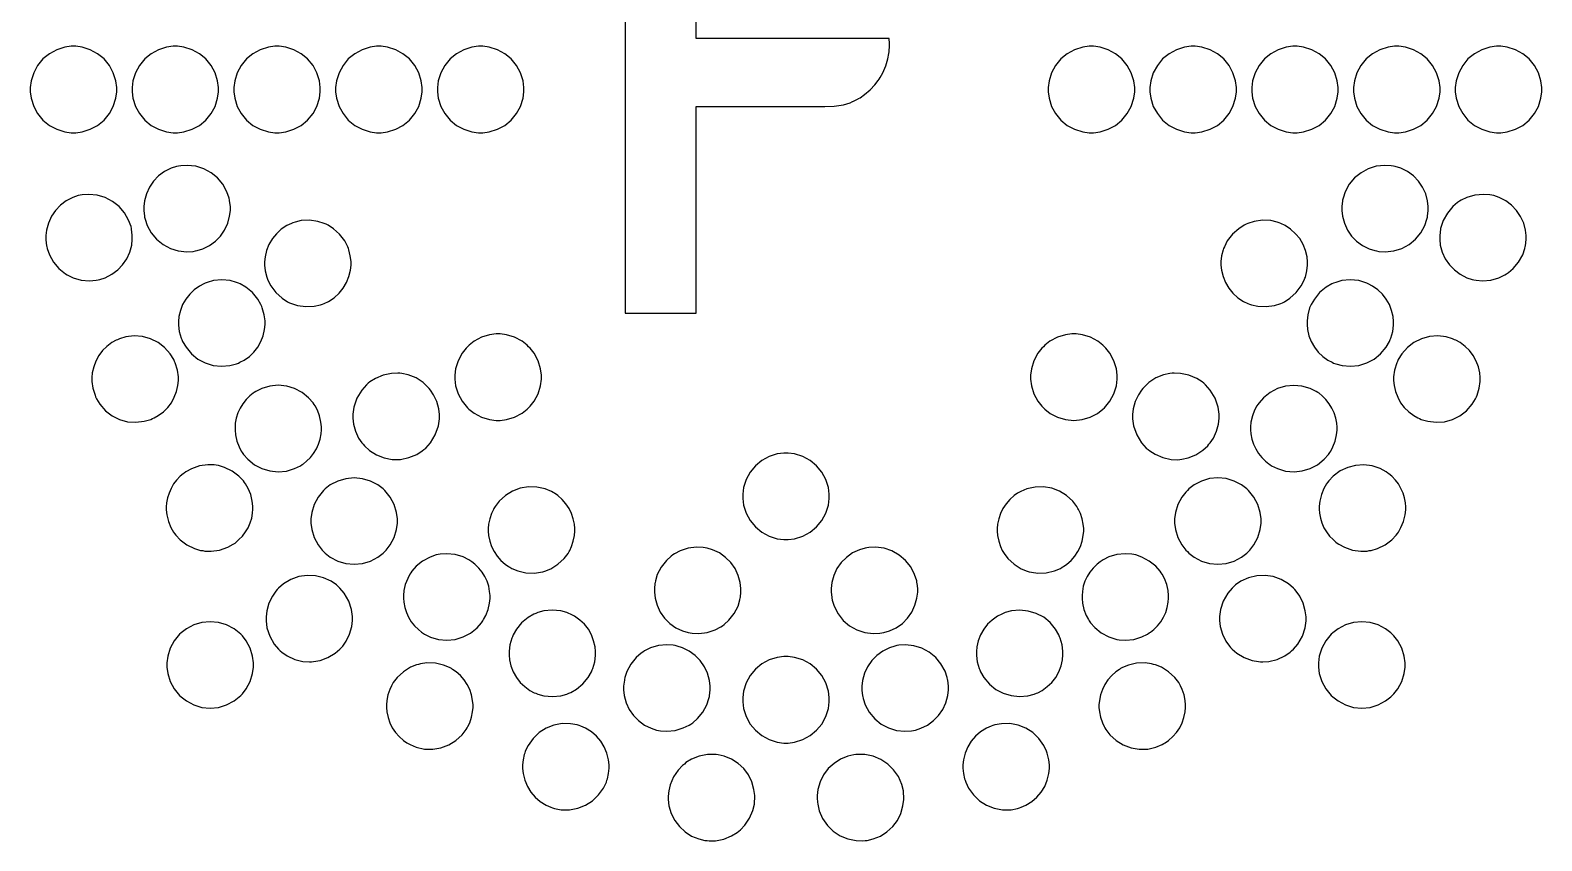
# Model space of a CAD drawing. Header units: millimetres. Extents: x 0 to 289, y 0 to 150.
# Drawn here: x 251.25 to 261.58, y 88.03 to 93.57 of the extents above; entities that cross this region are included whole.
import ezdxf

# ---------------------------------------------------------------- set-up
doc = ezdxf.new("R2010")
doc.units = ezdxf.units.MM
doc.header["$MEASUREMENT"] = 0
doc.layers.add('ENGRAVE', color=3, linetype='Continuous')

msp = doc.modelspace()

# ---------------------------------------------------------------- linework, layer by layer
at = {"layer": 'ENGRAVE'}
msp.add_lwpolyline([(255.317, 93.67), (255.317, 91.635), (255.802, 91.635), (255.802, 93.049), (255.805, 93.049), (255.84, 93.049), (255.843, 93.049), (255.852, 93.049), (255.943, 93.049), (255.952, 93.049), (255.964, 93.049), (256.09, 93.049), (256.102, 93.049), (256.116, 93.049), (256.256, 93.049), (256.27, 93.049), (256.281, 93.049), (256.396, 93.049), (256.407, 93.049), (256.419, 93.049), (256.54, 93.049), (256.552, 93.049), (256.557, 93.049), (256.611, 93.049), (256.616, 93.049), (256.633, 93.049), (256.681, 93.049), (256.745, 93.051), (256.808, 93.061), (256.855, 93.075), (256.87, 93.082), (256.873, 93.083), (256.908, 93.101), (256.911, 93.103), (256.922, 93.109), (256.952, 93.13), (256.99, 93.162), (257.023, 93.197), (257.046, 93.226), (257.053, 93.237), (257.06, 93.247), (257.078, 93.28), (257.098, 93.326), (257.112, 93.374), (257.119, 93.411), (257.121, 93.423), (257.121, 93.427), (257.123, 93.461), (257.123, 93.472), (257.123, 93.483), (257.122, 93.511), (257.121, 93.515), (255.802, 93.515), (255.802, 93.663)], dxfattribs=at)
for points in [[(251.842, 93.165), (251.842, 93.18), (251.836, 93.225), (251.818, 93.28), (251.791, 93.33), (251.755, 93.374), (251.711, 93.41), (251.661, 93.437), (251.606, 93.455), (251.561, 93.461), (251.546, 93.461), (251.531, 93.461), (251.486, 93.455), (251.431, 93.437), (251.381, 93.41), (251.337, 93.374), (251.301, 93.33), (251.274, 93.28), (251.256, 93.225), (251.25, 93.18), (251.25, 93.165), (251.25, 93.15), (251.256, 93.106), (251.274, 93.05), (251.301, 93), (251.337, 92.956), (251.381, 92.92), (251.431, 92.893), (251.486, 92.875), (251.531, 92.869), (251.546, 92.869), (251.561, 92.869), (251.606, 92.875), (251.661, 92.893), (251.711, 92.92), (251.755, 92.956), (251.791, 93), (251.818, 93.05), (251.836, 93.106), (251.842, 93.15), (251.842, 93.165)], [(252.242, 92.869), (252.257, 92.869), (252.301, 92.875), (252.357, 92.893), (252.407, 92.92), (252.451, 92.956), (252.487, 93), (252.514, 93.05), (252.531, 93.106), (252.537, 93.15), (252.537, 93.165), (252.537, 93.18), (252.531, 93.225), (252.514, 93.28), (252.487, 93.33), (252.451, 93.374), (252.407, 93.41), (252.357, 93.437), (252.301, 93.455), (252.257, 93.461), (252.242, 93.461), (252.227, 93.461), (252.182, 93.455), (252.127, 93.437), (252.077, 93.41), (252.033, 93.374), (251.997, 93.33), (251.969, 93.28), (251.952, 93.225), (251.946, 93.18), (251.946, 93.165), (251.946, 93.15), (251.952, 93.106), (251.969, 93.05), (251.997, 93), (252.033, 92.956), (252.077, 92.92), (252.127, 92.893), (252.182, 92.875), (252.227, 92.869), (252.242, 92.869)], [(252.937, 93.461), (252.922, 93.461), (252.878, 93.455), (252.822, 93.437), (252.772, 93.41), (252.728, 93.374), (252.692, 93.33), (252.665, 93.28), (252.648, 93.225), (252.642, 93.18), (252.642, 93.165), (252.642, 93.15), (252.648, 93.106), (252.665, 93.05), (252.692, 93), (252.728, 92.956), (252.772, 92.92), (252.822, 92.893), (252.878, 92.875), (252.922, 92.869), (252.937, 92.869), (252.952, 92.869), (252.997, 92.875), (253.052, 92.893), (253.103, 92.92), (253.146, 92.956), (253.183, 93), (253.21, 93.05), (253.227, 93.106), (253.233, 93.15), (253.233, 93.165), (253.233, 93.18), (253.227, 93.225), (253.21, 93.28), (253.183, 93.33), (253.146, 93.374), (253.103, 93.41), (253.052, 93.437), (252.997, 93.455), (252.952, 93.461), (252.937, 93.461)], [(253.929, 93.165), (253.929, 93.18), (253.923, 93.225), (253.906, 93.28), (253.878, 93.33), (253.842, 93.374), (253.798, 93.41), (253.748, 93.437), (253.693, 93.455), (253.648, 93.461), (253.633, 93.461), (253.618, 93.461), (253.574, 93.455), (253.518, 93.437), (253.468, 93.41), (253.424, 93.374), (253.388, 93.33), (253.361, 93.28), (253.343, 93.225), (253.337, 93.18), (253.337, 93.165), (253.337, 93.15), (253.343, 93.106), (253.361, 93.05), (253.388, 93), (253.424, 92.956), (253.468, 92.92), (253.518, 92.893), (253.574, 92.875), (253.618, 92.869), (253.633, 92.869), (253.648, 92.869), (253.693, 92.875), (253.748, 92.893), (253.798, 92.92), (253.842, 92.956), (253.878, 93), (253.906, 93.05), (253.923, 93.106), (253.929, 93.15), (253.929, 93.165)], [(254.329, 92.869), (254.344, 92.869), (254.388, 92.875), (254.444, 92.893), (254.494, 92.92), (254.538, 92.956), (254.574, 93), (254.601, 93.05), (254.619, 93.106), (254.625, 93.15), (254.625, 93.165), (254.625, 93.18), (254.619, 93.225), (254.601, 93.28), (254.574, 93.33), (254.538, 93.374), (254.494, 93.41), (254.444, 93.437), (254.388, 93.455), (254.344, 93.461), (254.329, 93.461), (254.314, 93.461), (254.269, 93.455), (254.214, 93.437), (254.164, 93.41), (254.12, 93.374), (254.084, 93.33), (254.056, 93.28), (254.039, 93.225), (254.033, 93.18), (254.033, 93.165), (254.033, 93.15), (254.039, 93.106), (254.056, 93.05), (254.084, 93), (254.12, 92.956), (254.164, 92.92), (254.214, 92.893), (254.269, 92.875), (254.314, 92.869), (254.329, 92.869)], [(258.799, 93.165), (258.799, 93.18), (258.793, 93.225), (258.775, 93.28), (258.748, 93.33), (258.712, 93.374), (258.668, 93.41), (258.618, 93.437), (258.563, 93.455), (258.518, 93.461), (258.503, 93.461), (258.488, 93.461), (258.444, 93.455), (258.388, 93.437), (258.338, 93.41), (258.294, 93.374), (258.258, 93.33), (258.231, 93.28), (258.214, 93.225), (258.208, 93.18), (258.208, 93.165), (258.208, 93.15), (258.214, 93.106), (258.231, 93.05), (258.258, 93), (258.294, 92.956), (258.338, 92.92), (258.388, 92.893), (258.444, 92.875), (258.488, 92.869), (258.503, 92.869), (258.518, 92.869), (258.563, 92.875), (258.618, 92.893), (258.668, 92.92), (258.712, 92.956), (258.748, 93), (258.775, 93.05), (258.793, 93.106), (258.799, 93.15), (258.799, 93.165)], [(259.494, 93.165), (259.494, 93.18), (259.488, 93.225), (259.471, 93.28), (259.444, 93.33), (259.408, 93.374), (259.364, 93.41), (259.314, 93.437), (259.258, 93.455), (259.213, 93.461), (259.199, 93.461), (259.184, 93.461), (259.139, 93.455), (259.084, 93.437), (259.034, 93.41), (258.99, 93.374), (258.954, 93.33), (258.926, 93.28), (258.909, 93.225), (258.903, 93.18), (258.903, 93.165), (258.903, 93.15), (258.909, 93.106), (258.926, 93.05), (258.954, 93), (258.99, 92.956), (259.034, 92.92), (259.084, 92.893), (259.139, 92.875), (259.184, 92.869), (259.199, 92.869), (259.213, 92.869), (259.258, 92.875), (259.314, 92.893), (259.364, 92.92), (259.408, 92.956), (259.444, 93), (259.471, 93.05), (259.488, 93.106), (259.494, 93.15), (259.494, 93.165)], [(259.895, 93.461), (259.88, 93.461), (259.835, 93.455), (259.78, 93.437), (259.729, 93.41), (259.686, 93.374), (259.649, 93.33), (259.622, 93.28), (259.605, 93.225), (259.599, 93.18), (259.599, 93.165), (259.599, 93.15), (259.605, 93.106), (259.622, 93.05), (259.649, 93), (259.686, 92.956), (259.729, 92.92), (259.78, 92.893), (259.835, 92.875), (259.88, 92.869), (259.895, 92.869), (259.909, 92.869), (259.954, 92.875), (260.01, 92.893), (260.06, 92.92), (260.104, 92.956), (260.14, 93), (260.167, 93.05), (260.184, 93.106), (260.19, 93.15), (260.19, 93.165), (260.19, 93.18), (260.184, 93.225), (260.167, 93.28), (260.14, 93.33), (260.104, 93.374), (260.06, 93.41), (260.01, 93.437), (259.954, 93.455), (259.909, 93.461), (259.895, 93.461)], [(260.59, 93.461), (260.575, 93.461), (260.531, 93.455), (260.475, 93.437), (260.425, 93.41), (260.381, 93.374), (260.345, 93.33), (260.318, 93.28), (260.301, 93.225), (260.295, 93.18), (260.295, 93.165), (260.295, 93.15), (260.301, 93.106), (260.318, 93.05), (260.345, 93), (260.381, 92.956), (260.425, 92.92), (260.475, 92.893), (260.531, 92.875), (260.575, 92.869), (260.59, 92.869), (260.605, 92.869), (260.65, 92.875), (260.705, 92.893), (260.755, 92.92), (260.799, 92.956), (260.835, 93), (260.863, 93.05), (260.88, 93.106), (260.886, 93.15), (260.886, 93.165), (260.886, 93.18), (260.88, 93.225), (260.863, 93.28), (260.835, 93.33), (260.799, 93.374), (260.755, 93.41), (260.705, 93.437), (260.65, 93.455), (260.605, 93.461), (260.59, 93.461)], [(261.286, 93.461), (261.271, 93.461), (261.226, 93.455), (261.171, 93.437), (261.121, 93.41), (261.077, 93.374), (261.041, 93.33), (261.014, 93.28), (260.996, 93.225), (260.99, 93.18), (260.99, 93.165), (260.99, 93.15), (260.996, 93.106), (261.014, 93.05), (261.041, 93), (261.077, 92.956), (261.121, 92.92), (261.171, 92.893), (261.226, 92.875), (261.271, 92.869), (261.286, 92.869), (261.301, 92.869), (261.345, 92.875), (261.401, 92.893), (261.451, 92.92), (261.495, 92.956), (261.531, 93), (261.558, 93.05), (261.575, 93.106), (261.581, 93.15), (261.581, 93.165), (261.581, 93.18), (261.575, 93.225), (261.558, 93.28), (261.531, 93.33), (261.495, 93.374), (261.451, 93.41), (261.401, 93.437), (261.345, 93.455), (261.301, 93.461), (261.286, 93.461)], [(252.379, 92.061), (252.392, 92.063), (252.429, 92.075), (252.475, 92.098), (252.516, 92.127), (252.55, 92.163), (252.579, 92.204), (252.6, 92.25), (252.613, 92.299), (252.618, 92.338), (252.618, 92.351), (252.618, 92.365), (252.613, 92.404), (252.612, 92.409), (252.609, 92.423), (252.594, 92.466), (252.566, 92.517), (252.53, 92.561), (252.486, 92.596), (252.436, 92.623), (252.381, 92.64), (252.324, 92.646), (252.279, 92.644), (252.264, 92.641), (252.251, 92.638), (252.214, 92.626), (252.169, 92.604), (252.128, 92.574), (252.093, 92.538), (252.065, 92.497), (252.044, 92.452), (252.031, 92.403), (252.026, 92.364), (252.026, 92.351), (252.026, 92.337), (252.031, 92.298), (252.032, 92.293), (252.035, 92.279), (252.05, 92.236), (252.077, 92.185), (252.114, 92.141), (252.158, 92.105), (252.208, 92.078), (252.262, 92.061), (252.32, 92.055), (252.365, 92.058), (252.379, 92.061)], [(260.8, 92.293), (260.801, 92.298), (260.806, 92.338), (260.806, 92.351), (260.806, 92.364), (260.801, 92.403), (260.788, 92.452), (260.767, 92.497), (260.738, 92.538), (260.704, 92.574), (260.663, 92.604), (260.618, 92.626), (260.58, 92.638), (260.568, 92.641), (260.553, 92.644), (260.508, 92.646), (260.45, 92.64), (260.396, 92.623), (260.346, 92.596), (260.302, 92.561), (260.265, 92.517), (260.238, 92.466), (260.223, 92.423), (260.22, 92.409), (260.219, 92.404), (260.214, 92.364), (260.214, 92.351), (260.214, 92.338), (260.219, 92.299), (260.232, 92.25), (260.253, 92.204), (260.282, 92.163), (260.316, 92.127), (260.357, 92.098), (260.402, 92.075), (260.44, 92.063), (260.452, 92.061), (260.467, 92.058), (260.512, 92.055), (260.57, 92.061), (260.624, 92.078), (260.674, 92.105), (260.718, 92.141), (260.755, 92.185), (260.782, 92.236), (260.797, 92.279), (260.8, 92.293)], [(251.948, 92.152), (251.948, 92.168), (251.943, 92.209), (251.942, 92.214), (251.939, 92.229), (251.923, 92.271), (251.895, 92.322), (251.858, 92.365), (251.813, 92.4), (251.763, 92.427), (251.708, 92.443), (251.65, 92.448), (251.605, 92.445), (251.591, 92.442), (251.578, 92.439), (251.542, 92.427), (251.497, 92.404), (251.457, 92.374), (251.423, 92.338), (251.395, 92.298), (251.374, 92.252), (251.361, 92.204), (251.357, 92.166), (251.357, 92.153), (251.357, 92.137), (251.362, 92.096), (251.363, 92.091), (251.366, 92.077), (251.381, 92.035), (251.409, 91.985), (251.446, 91.941), (251.479, 91.913), (251.491, 91.905), (251.503, 91.897), (251.543, 91.878), (251.598, 91.862), (251.656, 91.857), (251.7, 91.86), (251.714, 91.863), (251.726, 91.866), (251.763, 91.878), (251.808, 91.901), (251.848, 91.931), (251.882, 91.967), (251.91, 92.007), (251.931, 92.053), (251.944, 92.101), (251.948, 92.139), (251.948, 92.152)], [(261.241, 92.442), (261.227, 92.445), (261.183, 92.448), (261.125, 92.443), (261.07, 92.427), (261.031, 92.409), (261.019, 92.401), (261.006, 92.393), (260.973, 92.364), (260.936, 92.32), (260.908, 92.27), (260.893, 92.228), (260.89, 92.214), (260.889, 92.209), (260.884, 92.166), (260.884, 92.152), (260.884, 92.139), (260.888, 92.101), (260.901, 92.053), (260.922, 92.007), (260.95, 91.967), (260.984, 91.931), (261.024, 91.901), (261.069, 91.878), (261.106, 91.866), (261.118, 91.863), (261.132, 91.86), (261.176, 91.857), (261.234, 91.862), (261.289, 91.878), (261.329, 91.897), (261.341, 91.905), (261.353, 91.913), (261.386, 91.941), (261.423, 91.985), (261.451, 92.035), (261.465, 92.077), (261.469, 92.091), (261.47, 92.096), (261.475, 92.139), (261.475, 92.153), (261.475, 92.166), (261.471, 92.204), (261.458, 92.252), (261.437, 92.297), (261.409, 92.338), (261.375, 92.374), (261.335, 92.404), (261.29, 92.427), (261.253, 92.439), (261.241, 92.442)], [(253.443, 91.975), (253.443, 91.988), (253.438, 92.027), (253.428, 92.068), (253.425, 92.077), (253.42, 92.09), (253.4, 92.129), (253.365, 92.175), (253.323, 92.213), (253.286, 92.237), (253.272, 92.243), (253.259, 92.249), (253.217, 92.263), (253.16, 92.271), (253.103, 92.268), (253.06, 92.258), (253.046, 92.253), (253.035, 92.249), (253.004, 92.234), (252.966, 92.209), (252.933, 92.179), (252.905, 92.145), (252.882, 92.106), (252.866, 92.065), (252.855, 92.021), (252.852, 91.987), (252.852, 91.975), (252.852, 91.963), (252.856, 91.924), (252.867, 91.882), (252.869, 91.874), (252.874, 91.861), (252.895, 91.822), (252.929, 91.776), (252.972, 91.737), (253.009, 91.713), (253.022, 91.707), (253.036, 91.701), (253.077, 91.688), (253.134, 91.68), (253.192, 91.683), (253.235, 91.692), (253.248, 91.697), (253.259, 91.701), (253.29, 91.716), (253.328, 91.741), (253.361, 91.771), (253.389, 91.806), (253.412, 91.844), (253.429, 91.886), (253.439, 91.93), (253.443, 91.964), (253.443, 91.975)], [(259.584, 91.697), (259.597, 91.692), (259.64, 91.683), (259.698, 91.68), (259.755, 91.688), (259.797, 91.701), (259.81, 91.707), (259.823, 91.713), (259.86, 91.737), (259.903, 91.776), (259.937, 91.822), (259.958, 91.861), (259.963, 91.874), (259.966, 91.882), (259.976, 91.924), (259.98, 91.963), (259.98, 91.975), (259.98, 91.987), (259.977, 92.021), (259.966, 92.065), (259.95, 92.106), (259.927, 92.145), (259.899, 92.179), (259.865, 92.209), (259.828, 92.234), (259.797, 92.249), (259.786, 92.253), (259.772, 92.258), (259.729, 92.268), (259.672, 92.271), (259.615, 92.263), (259.573, 92.249), (259.56, 92.243), (259.547, 92.237), (259.51, 92.213), (259.467, 92.175), (259.432, 92.129), (259.412, 92.09), (259.407, 92.077), (259.404, 92.068), (259.393, 92.027), (259.389, 91.988), (259.389, 91.975), (259.389, 91.964), (259.393, 91.93), (259.403, 91.886), (259.42, 91.844), (259.443, 91.806), (259.471, 91.771), (259.504, 91.741), (259.542, 91.716), (259.573, 91.701), (259.584, 91.697)], [(252.673, 91.294), (252.683, 91.299), (252.712, 91.314), (252.748, 91.34), (252.779, 91.369), (252.805, 91.403), (252.827, 91.441), (252.842, 91.481), (252.852, 91.523), (252.855, 91.557), (252.855, 91.568), (252.855, 91.582), (252.85, 91.625), (252.836, 91.672), (252.833, 91.681), (252.827, 91.694), (252.805, 91.732), (252.769, 91.777), (252.724, 91.813), (252.686, 91.835), (252.673, 91.841), (252.659, 91.846), (252.617, 91.858), (252.559, 91.863), (252.502, 91.858), (252.46, 91.846), (252.446, 91.841), (252.436, 91.837), (252.407, 91.821), (252.371, 91.796), (252.34, 91.766), (252.313, 91.732), (252.292, 91.695), (252.277, 91.654), (252.267, 91.612), (252.264, 91.579), (252.264, 91.567), (252.264, 91.553), (252.269, 91.51), (252.282, 91.464), (252.286, 91.455), (252.292, 91.441), (252.315, 91.402), (252.352, 91.357), (252.396, 91.321), (252.446, 91.295), (252.501, 91.278), (252.557, 91.272), (252.615, 91.277), (252.659, 91.289), (252.673, 91.294)], [(260.546, 91.455), (260.55, 91.464), (260.563, 91.51), (260.568, 91.553), (260.568, 91.567), (260.568, 91.579), (260.565, 91.612), (260.555, 91.654), (260.54, 91.695), (260.518, 91.732), (260.492, 91.766), (260.461, 91.796), (260.425, 91.821), (260.396, 91.837), (260.386, 91.841), (260.372, 91.846), (260.33, 91.858), (260.272, 91.863), (260.215, 91.858), (260.173, 91.846), (260.159, 91.841), (260.146, 91.835), (260.108, 91.813), (260.063, 91.777), (260.027, 91.732), (260.005, 91.694), (259.999, 91.681), (259.995, 91.672), (259.982, 91.625), (259.977, 91.582), (259.977, 91.568), (259.977, 91.557), (259.98, 91.523), (259.99, 91.481), (260.005, 91.441), (260.027, 91.403), (260.053, 91.369), (260.084, 91.34), (260.12, 91.314), (260.149, 91.299), (260.159, 91.294), (260.173, 91.289), (260.217, 91.277), (260.274, 91.272), (260.331, 91.278), (260.386, 91.295), (260.436, 91.321), (260.48, 91.357), (260.517, 91.402), (260.54, 91.441), (260.546, 91.455)], [(252.263, 91.184), (252.263, 91.2), (252.256, 91.246), (252.241, 91.295), (252.237, 91.305), (252.231, 91.318), (252.207, 91.356), (252.169, 91.4), (252.124, 91.435), (252.073, 91.46), (252.018, 91.475), (251.961, 91.48), (251.904, 91.473), (251.86, 91.46), (251.847, 91.454), (251.837, 91.45), (251.809, 91.434), (251.774, 91.408), (251.744, 91.379), (251.719, 91.345), (251.699, 91.308), (251.684, 91.269), (251.674, 91.227), (251.671, 91.195), (251.671, 91.184), (251.671, 91.169), (251.678, 91.123), (251.693, 91.074), (251.697, 91.064), (251.703, 91.05), (251.727, 91.012), (251.765, 90.968), (251.81, 90.934), (251.861, 90.908), (251.916, 90.893), (251.973, 90.889), (252.03, 90.896), (252.074, 90.908), (252.087, 90.914), (252.097, 90.919), (252.125, 90.935), (252.16, 90.96), (252.19, 90.99), (252.215, 91.023), (252.235, 91.06), (252.25, 91.1), (252.259, 91.141), (252.263, 91.174), (252.263, 91.184)], [(254.448, 90.902), (254.463, 90.902), (254.506, 90.907), (254.561, 90.924), (254.612, 90.951), (254.647, 90.978), (254.657, 90.988), (254.668, 90.999), (254.694, 91.033), (254.722, 91.084), (254.738, 91.139), (254.744, 91.183), (254.744, 91.197), (254.744, 91.212), (254.738, 91.255), (254.722, 91.31), (254.694, 91.361), (254.668, 91.396), (254.657, 91.406), (254.647, 91.417), (254.612, 91.443), (254.561, 91.471), (254.506, 91.487), (254.463, 91.493), (254.448, 91.493), (254.434, 91.493), (254.39, 91.487), (254.335, 91.471), (254.284, 91.443), (254.25, 91.417), (254.239, 91.406), (254.229, 91.396), (254.202, 91.361), (254.175, 91.31), (254.158, 91.255), (254.152, 91.212), (254.152, 91.197), (254.152, 91.183), (254.158, 91.139), (254.175, 91.084), (254.202, 91.033), (254.229, 90.999), (254.239, 90.988), (254.249, 90.978), (254.284, 90.951), (254.335, 90.924), (254.39, 90.907), (254.434, 90.902), (254.448, 90.902)], [(258.175, 90.988), (258.185, 90.978), (258.221, 90.95), (258.272, 90.923), (258.327, 90.907), (258.384, 90.902), (258.44, 90.907), (258.495, 90.923), (258.546, 90.95), (258.582, 90.978), (258.593, 90.988), (258.603, 90.999), (258.63, 91.033), (258.657, 91.084), (258.674, 91.139), (258.679, 91.183), (258.679, 91.197), (258.679, 91.212), (258.674, 91.255), (258.657, 91.31), (258.63, 91.361), (258.603, 91.396), (258.593, 91.406), (258.582, 91.417), (258.548, 91.443), (258.497, 91.471), (258.442, 91.487), (258.398, 91.493), (258.384, 91.493), (258.369, 91.493), (258.326, 91.487), (258.271, 91.471), (258.22, 91.443), (258.185, 91.417), (258.175, 91.406), (258.164, 91.396), (258.138, 91.361), (258.11, 91.31), (258.094, 91.255), (258.088, 91.212), (258.088, 91.197), (258.088, 91.183), (258.094, 91.139), (258.11, 91.084), (258.138, 91.033), (258.164, 90.999), (258.175, 90.988)], [(260.985, 91.454), (260.972, 91.46), (260.928, 91.473), (260.871, 91.48), (260.814, 91.475), (260.759, 91.46), (260.708, 91.435), (260.663, 91.4), (260.625, 91.356), (260.601, 91.318), (260.595, 91.305), (260.591, 91.295), (260.576, 91.246), (260.569, 91.2), (260.569, 91.184), (260.569, 91.174), (260.572, 91.141), (260.582, 91.1), (260.597, 91.06), (260.617, 91.023), (260.642, 90.99), (260.672, 90.96), (260.707, 90.935), (260.735, 90.919), (260.745, 90.914), (260.758, 90.908), (260.802, 90.896), (260.859, 90.889), (260.916, 90.893), (260.971, 90.908), (261.022, 90.934), (261.067, 90.968), (261.105, 91.012), (261.129, 91.05), (261.135, 91.064), (261.139, 91.074), (261.154, 91.123), (261.161, 91.169), (261.161, 91.184), (261.161, 91.195), (261.157, 91.227), (261.148, 91.269), (261.133, 91.308), (261.113, 91.345), (261.088, 91.379), (261.058, 91.408), (261.023, 91.434), (260.995, 91.45), (260.985, 91.454)], [(253.941, 90.703), (253.954, 90.713), (253.986, 90.749), (254.019, 90.804), (254.04, 90.865), (254.047, 90.913), (254.047, 90.929), (254.047, 90.942), (254.043, 90.981), (254.029, 91.03), (254.007, 91.077), (253.986, 91.109), (253.978, 91.119), (253.968, 91.13), (253.936, 91.16), (253.888, 91.192), (253.834, 91.213), (253.791, 91.223), (253.777, 91.224), (253.762, 91.225), (253.719, 91.223), (253.662, 91.211), (253.609, 91.189), (253.572, 91.165), (253.561, 91.156), (253.549, 91.145), (253.516, 91.109), (253.483, 91.054), (253.463, 90.993), (253.456, 90.945), (253.456, 90.929), (253.456, 90.916), (253.46, 90.877), (253.474, 90.828), (253.495, 90.781), (253.516, 90.749), (253.525, 90.739), (253.534, 90.728), (253.568, 90.697), (253.616, 90.666), (253.67, 90.645), (253.725, 90.635), (253.782, 90.635), (253.838, 90.647), (253.892, 90.669), (253.93, 90.693), (253.941, 90.703)], [(259.107, 90.634), (259.121, 90.636), (259.164, 90.645), (259.217, 90.667), (259.265, 90.698), (259.298, 90.728), (259.307, 90.739), (259.315, 90.749), (259.337, 90.781), (259.359, 90.828), (259.372, 90.877), (259.376, 90.916), (259.376, 90.929), (259.376, 90.945), (259.369, 90.993), (259.349, 91.054), (259.315, 91.109), (259.283, 91.145), (259.271, 91.156), (259.26, 91.165), (259.223, 91.189), (259.17, 91.211), (259.113, 91.223), (259.069, 91.225), (259.055, 91.224), (259.04, 91.223), (258.997, 91.213), (258.944, 91.192), (258.896, 91.16), (258.864, 91.13), (258.854, 91.119), (258.846, 91.109), (258.825, 91.077), (258.803, 91.03), (258.789, 90.981), (258.785, 90.942), (258.785, 90.929), (258.785, 90.913), (258.792, 90.865), (258.813, 90.804), (258.846, 90.749), (258.878, 90.713), (258.891, 90.703), (258.902, 90.693), (258.939, 90.67), (258.992, 90.647), (259.048, 90.635), (259.092, 90.633), (259.107, 90.634)], [(253.11, 90.6), (253.117, 90.605), (253.139, 90.622), (253.165, 90.648), (253.187, 90.676), (253.206, 90.707), (253.221, 90.739), (253.232, 90.774), (253.238, 90.809), (253.241, 90.837), (253.241, 90.846), (253.241, 90.857), (253.237, 90.89), (253.228, 90.932), (253.213, 90.972), (253.197, 91.001), (253.191, 91.01), (253.183, 91.023), (253.153, 91.057), (253.108, 91.093), (253.057, 91.12), (253.003, 91.136), (252.946, 91.142), (252.889, 91.136), (252.834, 91.12), (252.793, 91.1), (252.781, 91.092), (252.773, 91.087), (252.752, 91.07), (252.726, 91.044), (252.703, 91.016), (252.684, 90.985), (252.669, 90.953), (252.658, 90.918), (252.652, 90.883), (252.65, 90.855), (252.65, 90.846), (252.65, 90.835), (252.653, 90.802), (252.662, 90.76), (252.678, 90.72), (252.693, 90.691), (252.699, 90.682), (252.708, 90.669), (252.737, 90.636), (252.783, 90.599), (252.833, 90.572), (252.888, 90.556), (252.944, 90.55), (253.001, 90.555), (253.057, 90.572), (253.097, 90.592), (253.11, 90.6)], [(259.722, 90.6), (259.735, 90.592), (259.775, 90.572), (259.831, 90.555), (259.888, 90.55), (259.944, 90.556), (259.999, 90.572), (260.049, 90.599), (260.094, 90.636), (260.124, 90.669), (260.132, 90.682), (260.139, 90.691), (260.154, 90.72), (260.17, 90.76), (260.179, 90.802), (260.182, 90.835), (260.182, 90.846), (260.182, 90.855), (260.18, 90.883), (260.173, 90.918), (260.162, 90.953), (260.147, 90.985), (260.129, 91.016), (260.106, 91.044), (260.08, 91.07), (260.059, 91.087), (260.051, 91.092), (260.039, 91.1), (259.998, 91.12), (259.942, 91.136), (259.886, 91.141), (259.829, 91.136), (259.775, 91.119), (259.724, 91.093), (259.679, 91.056), (259.649, 91.023), (259.641, 91.01), (259.635, 91.001), (259.619, 90.972), (259.604, 90.932), (259.594, 90.89), (259.591, 90.857), (259.591, 90.846), (259.591, 90.837), (259.593, 90.809), (259.6, 90.773), (259.611, 90.739), (259.626, 90.707), (259.645, 90.676), (259.667, 90.648), (259.693, 90.622), (259.715, 90.605), (259.722, 90.6)], [(256.416, 90.086), (256.431, 90.086), (256.475, 90.092), (256.531, 90.11), (256.581, 90.137), (256.625, 90.173), (256.661, 90.217), (256.688, 90.267), (256.706, 90.323), (256.712, 90.367), (256.712, 90.382), (256.712, 90.397), (256.706, 90.442), (256.688, 90.497), (256.661, 90.547), (256.625, 90.591), (256.581, 90.627), (256.531, 90.655), (256.475, 90.672), (256.431, 90.678), (256.416, 90.678), (256.401, 90.678), (256.356, 90.672), (256.301, 90.655), (256.251, 90.627), (256.207, 90.591), (256.171, 90.547), (256.143, 90.497), (256.126, 90.442), (256.12, 90.397), (256.12, 90.382), (256.12, 90.367), (256.126, 90.323), (256.143, 90.267), (256.171, 90.217), (256.207, 90.173), (256.251, 90.137), (256.301, 90.11), (256.356, 90.092), (256.401, 90.086), (256.416, 90.086)], [(252.43, 90.011), (252.444, 90.008), (252.488, 90.007), (252.545, 90.015), (252.6, 90.034), (252.638, 90.055), (252.65, 90.063), (252.657, 90.069), (252.677, 90.086), (252.701, 90.111), (252.722, 90.139), (252.74, 90.168), (252.754, 90.2), (252.764, 90.233), (252.77, 90.268), (252.772, 90.294), (252.772, 90.303), (252.772, 90.314), (252.768, 90.349), (252.758, 90.394), (252.74, 90.437), (252.722, 90.467), (252.715, 90.476), (252.707, 90.488), (252.677, 90.52), (252.631, 90.555), (252.579, 90.58), (252.537, 90.593), (252.522, 90.595), (252.508, 90.597), (252.464, 90.598), (252.407, 90.59), (252.353, 90.571), (252.314, 90.55), (252.302, 90.542), (252.295, 90.537), (252.275, 90.52), (252.251, 90.494), (252.23, 90.467), (252.213, 90.437), (252.199, 90.405), (252.189, 90.372), (252.182, 90.338), (252.18, 90.311), (252.18, 90.302), (252.18, 90.291), (252.184, 90.256), (252.195, 90.211), (252.212, 90.169), (252.23, 90.138), (252.237, 90.129), (252.245, 90.117), (252.276, 90.085), (252.321, 90.05), (252.373, 90.025), (252.415, 90.013), (252.43, 90.011)], [(253.673, 90.423), (253.663, 90.433), (253.627, 90.46), (253.576, 90.487), (253.521, 90.503), (253.464, 90.509), (253.408, 90.503), (253.353, 90.487), (253.301, 90.46), (253.266, 90.433), (253.255, 90.423), (253.245, 90.412), (253.218, 90.377), (253.191, 90.327), (253.174, 90.271), (253.169, 90.228), (253.169, 90.213), (253.169, 90.199), (253.174, 90.155), (253.191, 90.1), (253.218, 90.05), (253.245, 90.015), (253.255, 90.004), (253.266, 89.994), (253.301, 89.966), (253.353, 89.939), (253.408, 89.923), (253.464, 89.918), (253.521, 89.923), (253.576, 89.939), (253.627, 89.966), (253.663, 89.994), (253.673, 90.004), (253.684, 90.015), (253.71, 90.05), (253.738, 90.1), (253.754, 90.155), (253.76, 90.199), (253.76, 90.213), (253.76, 90.228), (253.754, 90.271), (253.738, 90.327), (253.71, 90.377), (253.684, 90.412), (253.673, 90.423)], [(259.663, 90.213), (259.663, 90.228), (259.657, 90.271), (259.641, 90.327), (259.614, 90.377), (259.587, 90.412), (259.577, 90.423), (259.566, 90.433), (259.53, 90.46), (259.479, 90.487), (259.424, 90.504), (259.368, 90.509), (259.311, 90.504), (259.256, 90.487), (259.205, 90.46), (259.169, 90.433), (259.159, 90.423), (259.148, 90.412), (259.121, 90.377), (259.094, 90.327), (259.078, 90.271), (259.072, 90.228), (259.072, 90.213), (259.072, 90.199), (259.078, 90.155), (259.094, 90.1), (259.121, 90.05), (259.148, 90.015), (259.159, 90.004), (259.169, 89.994), (259.205, 89.966), (259.256, 89.939), (259.311, 89.923), (259.368, 89.918), (259.424, 89.923), (259.479, 89.939), (259.53, 89.966), (259.566, 89.994), (259.577, 90.004), (259.587, 90.015), (259.614, 90.05), (259.641, 90.1), (259.657, 90.155), (259.663, 90.199), (259.663, 90.213)], [(260.529, 90.542), (260.517, 90.551), (260.478, 90.572), (260.423, 90.591), (260.366, 90.598), (260.309, 90.594), (260.255, 90.58), (260.203, 90.556), (260.156, 90.521), (260.125, 90.488), (260.117, 90.476), (260.11, 90.467), (260.092, 90.437), (260.075, 90.394), (260.064, 90.349), (260.06, 90.314), (260.06, 90.303), (260.06, 90.294), (260.062, 90.268), (260.068, 90.233), (260.079, 90.2), (260.092, 90.168), (260.11, 90.139), (260.131, 90.111), (260.155, 90.086), (260.175, 90.069), (260.182, 90.063), (260.194, 90.055), (260.233, 90.034), (260.287, 90.015), (260.344, 90.007), (260.388, 90.008), (260.402, 90.011), (260.416, 90.013), (260.459, 90.025), (260.51, 90.05), (260.556, 90.085), (260.587, 90.117), (260.595, 90.129), (260.602, 90.138), (260.619, 90.169), (260.637, 90.211), (260.648, 90.256), (260.652, 90.291), (260.652, 90.302), (260.652, 90.311), (260.649, 90.338), (260.643, 90.372), (260.633, 90.405), (260.619, 90.437), (260.602, 90.467), (260.581, 90.494), (260.557, 90.52), (260.537, 90.537), (260.529, 90.542)], [(254.753, 89.867), (254.767, 89.871), (254.808, 89.887), (254.857, 89.918), (254.899, 89.957), (254.926, 89.992), (254.933, 90.005), (254.938, 90.013), (254.95, 90.039), (254.962, 90.076), (254.97, 90.114), (254.972, 90.143), (254.972, 90.152), (254.972, 90.162), (254.97, 90.191), (254.962, 90.229), (254.95, 90.266), (254.933, 90.3), (254.912, 90.332), (254.886, 90.361), (254.857, 90.387), (254.833, 90.404), (254.825, 90.409), (254.812, 90.416), (254.77, 90.433), (254.713, 90.446), (254.656, 90.447), (254.6, 90.438), (254.547, 90.418), (254.498, 90.388), (254.455, 90.349), (254.428, 90.313), (254.42, 90.3), (254.416, 90.292), (254.403, 90.266), (254.391, 90.229), (254.383, 90.191), (254.381, 90.162), (254.381, 90.153), (254.381, 90.143), (254.383, 90.114), (254.391, 90.076), (254.404, 90.039), (254.421, 90.005), (254.442, 89.973), (254.467, 89.944), (254.496, 89.918), (254.52, 89.902), (254.529, 89.897), (254.541, 89.889), (254.582, 89.872), (254.638, 89.859), (254.696, 89.857), (254.739, 89.863), (254.753, 89.867)], [(258.411, 90.3), (258.404, 90.313), (258.376, 90.349), (258.334, 90.388), (258.285, 90.418), (258.232, 90.438), (258.176, 90.447), (258.119, 90.446), (258.062, 90.433), (258.02, 90.416), (258.007, 90.409), (257.999, 90.404), (257.975, 90.387), (257.946, 90.361), (257.921, 90.332), (257.899, 90.3), (257.882, 90.266), (257.87, 90.229), (257.862, 90.191), (257.859, 90.162), (257.859, 90.152), (257.859, 90.143), (257.862, 90.114), (257.87, 90.076), (257.882, 90.039), (257.894, 90.013), (257.899, 90.005), (257.906, 89.992), (257.933, 89.957), (257.975, 89.918), (258.024, 89.887), (258.065, 89.871), (258.079, 89.867), (258.093, 89.863), (258.136, 89.857), (258.194, 89.859), (258.25, 89.872), (258.291, 89.889), (258.303, 89.897), (258.312, 89.902), (258.336, 89.918), (258.365, 89.944), (258.39, 89.973), (258.411, 90.005), (258.428, 90.039), (258.441, 90.076), (258.448, 90.114), (258.451, 90.143), (258.451, 90.153), (258.451, 90.162), (258.448, 90.191), (258.441, 90.229), (258.428, 90.266), (258.416, 90.292), (258.411, 90.3)], [(254.261, 89.94), (254.249, 89.948), (254.21, 89.968), (254.155, 89.985), (254.097, 89.99), (254.053, 89.987), (254.039, 89.984), (254.025, 89.982), (253.983, 89.967), (253.932, 89.94), (253.888, 89.904), (253.859, 89.871), (253.851, 89.859), (253.845, 89.85), (253.83, 89.821), (253.814, 89.78), (253.804, 89.738), (253.801, 89.705), (253.801, 89.694), (253.801, 89.685), (253.803, 89.658), (253.81, 89.622), (253.821, 89.588), (253.836, 89.555), (253.855, 89.524), (253.877, 89.496), (253.903, 89.471), (253.925, 89.454), (253.932, 89.448), (253.945, 89.44), (253.985, 89.42), (254.041, 89.404), (254.098, 89.399), (254.155, 89.404), (254.209, 89.421), (254.26, 89.447), (254.305, 89.484), (254.334, 89.517), (254.343, 89.53), (254.349, 89.539), (254.364, 89.568), (254.38, 89.608), (254.389, 89.651), (254.393, 89.683), (254.393, 89.694), (254.393, 89.703), (254.39, 89.731), (254.384, 89.767), (254.373, 89.801), (254.358, 89.834), (254.339, 89.864), (254.316, 89.892), (254.29, 89.918), (254.269, 89.935), (254.261, 89.94)], [(255.76, 89.448), (255.775, 89.446), (255.819, 89.444), (255.876, 89.451), (255.931, 89.469), (255.97, 89.489), (255.981, 89.497), (255.993, 89.506), (256.026, 89.535), (256.062, 89.58), (256.088, 89.632), (256.101, 89.674), (256.103, 89.688), (256.104, 89.692), (256.107, 89.728), (256.107, 89.74), (256.107, 89.753), (256.103, 89.792), (256.089, 89.842), (256.068, 89.888), (256.038, 89.929), (256.003, 89.965), (255.961, 89.995), (255.914, 90.017), (255.876, 90.028), (255.863, 90.03), (255.849, 90.033), (255.805, 90.035), (255.748, 90.028), (255.693, 90.01), (255.654, 89.99), (255.642, 89.982), (255.63, 89.973), (255.598, 89.944), (255.562, 89.898), (255.536, 89.847), (255.523, 89.805), (255.521, 89.791), (255.52, 89.786), (255.516, 89.751), (255.516, 89.739), (255.516, 89.726), (255.521, 89.686), (255.535, 89.637), (255.556, 89.591), (255.585, 89.549), (255.621, 89.513), (255.662, 89.484), (255.709, 89.462), (255.747, 89.45), (255.76, 89.448)], [(257.071, 89.448), (257.084, 89.45), (257.123, 89.462), (257.169, 89.484), (257.211, 89.513), (257.247, 89.549), (257.276, 89.591), (257.297, 89.637), (257.311, 89.686), (257.316, 89.726), (257.316, 89.739), (257.316, 89.752), (257.312, 89.786), (257.311, 89.791), (257.309, 89.805), (257.295, 89.848), (257.268, 89.9), (257.233, 89.944), (257.19, 89.981), (257.14, 90.009), (257.086, 90.028), (257.028, 90.035), (256.983, 90.033), (256.969, 90.03), (256.956, 90.028), (256.918, 90.017), (256.871, 89.995), (256.829, 89.965), (256.793, 89.929), (256.764, 89.888), (256.743, 89.842), (256.729, 89.792), (256.724, 89.753), (256.724, 89.74), (256.724, 89.727), (256.728, 89.692), (256.729, 89.688), (256.731, 89.673), (256.745, 89.63), (256.772, 89.579), (256.807, 89.534), (256.85, 89.497), (256.9, 89.469), (256.954, 89.451), (257.012, 89.444), (257.057, 89.446), (257.071, 89.448)], [(258.899, 89.448), (258.907, 89.454), (258.929, 89.471), (258.955, 89.496), (258.977, 89.524), (258.996, 89.555), (259.011, 89.588), (259.022, 89.622), (259.029, 89.658), (259.031, 89.685), (259.031, 89.694), (259.031, 89.705), (259.028, 89.738), (259.018, 89.78), (259.002, 89.821), (258.987, 89.85), (258.981, 89.859), (258.973, 89.871), (258.944, 89.904), (258.899, 89.94), (258.849, 89.967), (258.807, 89.982), (258.793, 89.984), (258.779, 89.987), (258.735, 89.99), (258.677, 89.985), (258.622, 89.968), (258.583, 89.948), (258.571, 89.94), (258.563, 89.935), (258.542, 89.918), (258.516, 89.892), (258.493, 89.864), (258.474, 89.834), (258.459, 89.801), (258.448, 89.767), (258.442, 89.731), (258.439, 89.703), (258.439, 89.694), (258.439, 89.683), (258.443, 89.651), (258.452, 89.608), (258.468, 89.568), (258.483, 89.539), (258.489, 89.53), (258.497, 89.518), (258.526, 89.485), (258.571, 89.448), (258.622, 89.421), (258.663, 89.407), (258.678, 89.404), (258.692, 89.401), (258.736, 89.398), (258.793, 89.404), (258.848, 89.421), (258.887, 89.44), (258.899, 89.448)], [(252.938, 89.744), (252.928, 89.734), (252.905, 89.7), (252.881, 89.652), (252.867, 89.6), (252.862, 89.559), (252.862, 89.546), (252.862, 89.53), (252.868, 89.484), (252.887, 89.426), (252.918, 89.372), (252.948, 89.336), (252.959, 89.326), (252.97, 89.316), (253.006, 89.292), (253.059, 89.267), (253.114, 89.253), (253.158, 89.25), (253.173, 89.251), (253.187, 89.252), (253.231, 89.26), (253.285, 89.279), (253.334, 89.309), (253.367, 89.337), (253.377, 89.348), (253.386, 89.358), (253.41, 89.392), (253.433, 89.44), (253.448, 89.492), (253.453, 89.532), (253.453, 89.546), (253.453, 89.561), (253.446, 89.608), (253.427, 89.666), (253.397, 89.72), (253.367, 89.755), (253.355, 89.766), (253.344, 89.776), (253.307, 89.801), (253.254, 89.825), (253.199, 89.839), (253.142, 89.841), (253.086, 89.833), (253.032, 89.813), (252.982, 89.784), (252.948, 89.755), (252.938, 89.744)], [(259.477, 89.766), (259.465, 89.755), (259.435, 89.72), (259.404, 89.666), (259.385, 89.608), (259.379, 89.561), (259.379, 89.546), (259.379, 89.532), (259.384, 89.492), (259.399, 89.44), (259.422, 89.392), (259.446, 89.358), (259.455, 89.348), (259.465, 89.337), (259.498, 89.309), (259.547, 89.279), (259.601, 89.26), (259.645, 89.252), (259.659, 89.251), (259.674, 89.25), (259.717, 89.253), (259.773, 89.267), (259.825, 89.292), (259.862, 89.316), (259.872, 89.326), (259.884, 89.336), (259.914, 89.372), (259.945, 89.426), (259.964, 89.484), (259.97, 89.53), (259.97, 89.546), (259.97, 89.559), (259.965, 89.6), (259.951, 89.652), (259.927, 89.7), (259.903, 89.734), (259.894, 89.744), (259.884, 89.755), (259.85, 89.784), (259.8, 89.814), (259.746, 89.833), (259.69, 89.841), (259.633, 89.839), (259.578, 89.825), (259.525, 89.801), (259.488, 89.776), (259.477, 89.766)], [(254.932, 89.035), (254.945, 89.041), (254.983, 89.063), (255.028, 89.099), (255.064, 89.144), (255.086, 89.182), (255.092, 89.195), (255.096, 89.204), (255.109, 89.251), (255.114, 89.294), (255.114, 89.308), (255.114, 89.32), (255.111, 89.353), (255.101, 89.395), (255.086, 89.435), (255.065, 89.473), (255.038, 89.507), (255.007, 89.536), (254.971, 89.562), (254.942, 89.577), (254.932, 89.582), (254.918, 89.587), (254.876, 89.599), (254.818, 89.604), (254.761, 89.599), (254.719, 89.587), (254.705, 89.582), (254.692, 89.576), (254.654, 89.554), (254.609, 89.518), (254.573, 89.473), (254.551, 89.435), (254.546, 89.421), (254.542, 89.412), (254.528, 89.366), (254.523, 89.323), (254.523, 89.308), (254.523, 89.297), (254.526, 89.264), (254.536, 89.222), (254.551, 89.181), (254.573, 89.144), (254.599, 89.11), (254.63, 89.081), (254.666, 89.055), (254.695, 89.039), (254.705, 89.035), (254.719, 89.03), (254.761, 89.018), (254.819, 89.013), (254.876, 89.018), (254.918, 89.03), (254.932, 89.035)], [(257.9, 89.582), (257.89, 89.577), (257.861, 89.562), (257.825, 89.536), (257.794, 89.507), (257.767, 89.473), (257.746, 89.435), (257.73, 89.395), (257.721, 89.353), (257.717, 89.32), (257.717, 89.308), (257.717, 89.294), (257.723, 89.251), (257.736, 89.204), (257.74, 89.195), (257.746, 89.182), (257.769, 89.143), (257.806, 89.098), (257.85, 89.062), (257.9, 89.035), (257.955, 89.019), (258.011, 89.013), (258.069, 89.018), (258.113, 89.03), (258.127, 89.035), (258.137, 89.039), (258.166, 89.055), (258.202, 89.081), (258.233, 89.11), (258.259, 89.144), (258.28, 89.182), (258.296, 89.222), (258.306, 89.264), (258.309, 89.298), (258.309, 89.309), (258.309, 89.323), (258.303, 89.366), (258.29, 89.412), (258.286, 89.421), (258.281, 89.435), (258.258, 89.474), (258.221, 89.519), (258.177, 89.555), (258.126, 89.582), (258.072, 89.598), (258.015, 89.604), (257.958, 89.599), (257.914, 89.587), (257.9, 89.582)], [(252.271, 89.439), (252.261, 89.428), (252.234, 89.394), (252.207, 89.343), (252.19, 89.288), (252.185, 89.244), (252.185, 89.229), (252.185, 89.215), (252.19, 89.171), (252.207, 89.116), (252.234, 89.066), (252.261, 89.031), (252.271, 89.02), (252.282, 89.01), (252.318, 88.983), (252.369, 88.956), (252.424, 88.939), (252.48, 88.934), (252.537, 88.939), (252.592, 88.956), (252.643, 88.983), (252.679, 89.01), (252.69, 89.02), (252.7, 89.031), (252.727, 89.066), (252.754, 89.116), (252.77, 89.171), (252.776, 89.215), (252.776, 89.229), (252.776, 89.244), (252.77, 89.288), (252.754, 89.343), (252.727, 89.394), (252.7, 89.428), (252.69, 89.439), (252.679, 89.449), (252.643, 89.477), (252.592, 89.504), (252.537, 89.52), (252.48, 89.525), (252.424, 89.52), (252.369, 89.504), (252.318, 89.477), (252.282, 89.449), (252.271, 89.439)], [(260.142, 89.439), (260.132, 89.428), (260.105, 89.394), (260.078, 89.343), (260.061, 89.288), (260.056, 89.244), (260.056, 89.229), (260.056, 89.215), (260.061, 89.171), (260.078, 89.116), (260.105, 89.066), (260.132, 89.031), (260.142, 89.02), (260.153, 89.01), (260.189, 88.983), (260.24, 88.956), (260.295, 88.939), (260.351, 88.934), (260.408, 88.939), (260.463, 88.956), (260.514, 88.983), (260.55, 89.01), (260.56, 89.02), (260.571, 89.031), (260.598, 89.066), (260.625, 89.116), (260.642, 89.171), (260.647, 89.215), (260.647, 89.229), (260.647, 89.244), (260.642, 89.288), (260.625, 89.343), (260.598, 89.394), (260.571, 89.428), (260.56, 89.439), (260.55, 89.449), (260.514, 89.477), (260.463, 89.504), (260.408, 89.52), (260.351, 89.525), (260.295, 89.52), (260.24, 89.504), (260.189, 89.477), (260.153, 89.449), (260.142, 89.439)], [(255.892, 89.013), (255.893, 89.018), (255.897, 89.058), (255.897, 89.071), (255.897, 89.084), (255.893, 89.123), (255.88, 89.172), (255.858, 89.217), (255.83, 89.259), (255.795, 89.294), (255.755, 89.324), (255.709, 89.346), (255.672, 89.358), (255.659, 89.361), (255.645, 89.364), (255.601, 89.367), (255.544, 89.361), (255.489, 89.345), (255.449, 89.325), (255.437, 89.317), (255.425, 89.309), (255.392, 89.28), (255.356, 89.235), (255.329, 89.185), (255.314, 89.143), (255.312, 89.129), (255.311, 89.124), (255.306, 89.084), (255.306, 89.071), (255.306, 89.058), (255.31, 89.019), (255.324, 88.97), (255.345, 88.924), (255.373, 88.883), (255.408, 88.848), (255.448, 88.818), (255.494, 88.796), (255.531, 88.784), (255.544, 88.781), (255.558, 88.778), (255.602, 88.775), (255.659, 88.781), (255.714, 88.798), (255.754, 88.817), (255.766, 88.825), (255.778, 88.833), (255.811, 88.862), (255.848, 88.907), (255.875, 88.957), (255.889, 88.999), (255.892, 89.013)], [(257.173, 89.361), (257.16, 89.358), (257.123, 89.346), (257.077, 89.324), (257.037, 89.294), (257.002, 89.259), (256.974, 89.217), (256.953, 89.172), (256.939, 89.123), (256.935, 89.084), (256.935, 89.071), (256.935, 89.057), (256.939, 89.018), (256.94, 89.013), (256.943, 88.999), (256.958, 88.956), (256.985, 88.905), (257.022, 88.861), (257.066, 88.825), (257.116, 88.798), (257.171, 88.781), (257.229, 88.775), (257.274, 88.778), (257.288, 88.781), (257.301, 88.784), (257.338, 88.796), (257.383, 88.818), (257.424, 88.848), (257.459, 88.883), (257.487, 88.924), (257.508, 88.97), (257.522, 89.019), (257.526, 89.058), (257.526, 89.071), (257.526, 89.085), (257.521, 89.124), (257.52, 89.129), (257.517, 89.143), (257.503, 89.186), (257.475, 89.237), (257.439, 89.281), (257.395, 89.317), (257.345, 89.344), (257.29, 89.36), (257.232, 89.367), (257.187, 89.364), (257.173, 89.361)], [(256.416, 88.695), (256.431, 88.695), (256.475, 88.701), (256.531, 88.718), (256.581, 88.746), (256.625, 88.782), (256.661, 88.825), (256.688, 88.876), (256.706, 88.931), (256.712, 88.976), (256.712, 88.991), (256.712, 89.006), (256.706, 89.05), (256.688, 89.106), (256.661, 89.156), (256.625, 89.2), (256.581, 89.236), (256.531, 89.263), (256.475, 89.28), (256.431, 89.286), (256.416, 89.286), (256.401, 89.286), (256.356, 89.28), (256.301, 89.263), (256.251, 89.236), (256.207, 89.2), (256.171, 89.156), (256.143, 89.106), (256.126, 89.05), (256.12, 89.006), (256.12, 88.991), (256.12, 88.976), (256.126, 88.931), (256.143, 88.876), (256.171, 88.825), (256.207, 88.782), (256.251, 88.746), (256.301, 88.718), (256.356, 88.701), (256.401, 88.695), (256.416, 88.695)], [(254.129, 89.204), (254.116, 89.211), (254.076, 89.228), (254.02, 89.241), (253.962, 89.243), (253.918, 89.237), (253.904, 89.233), (253.89, 89.229), (253.85, 89.213), (253.801, 89.182), (253.759, 89.143), (253.732, 89.108), (253.725, 89.095), (253.72, 89.087), (253.708, 89.061), (253.695, 89.024), (253.688, 88.986), (253.685, 88.957), (253.685, 88.948), (253.685, 88.938), (253.688, 88.908), (253.696, 88.87), (253.708, 88.834), (253.725, 88.8), (253.746, 88.768), (253.772, 88.739), (253.801, 88.713), (253.825, 88.696), (253.833, 88.691), (253.846, 88.684), (253.888, 88.667), (253.944, 88.654), (254.002, 88.652), (254.057, 88.662), (254.111, 88.682), (254.159, 88.712), (254.202, 88.751), (254.23, 88.787), (254.237, 88.8), (254.242, 88.808), (254.254, 88.834), (254.267, 88.871), (254.274, 88.909), (254.277, 88.938), (254.277, 88.947), (254.277, 88.957), (254.274, 88.986), (254.266, 89.024), (254.254, 89.061), (254.237, 89.095), (254.216, 89.127), (254.19, 89.156), (254.161, 89.182), (254.137, 89.199), (254.129, 89.204)], [(258.927, 89.233), (258.913, 89.237), (258.87, 89.243), (258.812, 89.241), (258.756, 89.228), (258.716, 89.211), (258.703, 89.204), (258.695, 89.199), (258.671, 89.182), (258.642, 89.156), (258.616, 89.127), (258.595, 89.095), (258.578, 89.061), (258.565, 89.024), (258.558, 88.986), (258.555, 88.957), (258.555, 88.947), (258.555, 88.938), (258.558, 88.909), (258.565, 88.871), (258.578, 88.834), (258.59, 88.808), (258.595, 88.8), (258.602, 88.787), (258.63, 88.751), (258.673, 88.712), (258.721, 88.682), (258.774, 88.662), (258.83, 88.652), (258.888, 88.654), (258.944, 88.667), (258.986, 88.684), (258.999, 88.691), (259.007, 88.696), (259.031, 88.713), (259.06, 88.739), (259.086, 88.768), (259.107, 88.8), (259.124, 88.834), (259.136, 88.87), (259.144, 88.908), (259.147, 88.938), (259.147, 88.948), (259.147, 88.957), (259.144, 88.986), (259.137, 89.024), (259.124, 89.061), (259.112, 89.087), (259.107, 89.095), (259.1, 89.108), (259.073, 89.143), (259.031, 89.182), (258.982, 89.213), (258.941, 89.229), (258.927, 89.233)], [(255.003, 88.815), (254.988, 88.819), (254.944, 88.827), (254.886, 88.828), (254.83, 88.817), (254.777, 88.797), (254.729, 88.766), (254.688, 88.727), (254.654, 88.679), (254.634, 88.639), (254.63, 88.625), (254.627, 88.617), (254.619, 88.58), (254.615, 88.545), (254.615, 88.533), (254.615, 88.521), (254.619, 88.486), (254.63, 88.441), (254.648, 88.398), (254.672, 88.359), (254.701, 88.325), (254.736, 88.295), (254.776, 88.27), (254.808, 88.256), (254.82, 88.252), (254.834, 88.248), (254.878, 88.239), (254.936, 88.239), (254.992, 88.249), (255.045, 88.27), (255.093, 88.3), (255.135, 88.34), (255.168, 88.387), (255.188, 88.428), (255.192, 88.442), (255.195, 88.45), (255.203, 88.487), (255.207, 88.522), (255.207, 88.533), (255.207, 88.545), (255.203, 88.581), (255.192, 88.626), (255.174, 88.668), (255.151, 88.707), (255.121, 88.742), (255.086, 88.772), (255.046, 88.796), (255.014, 88.811), (255.003, 88.815)], [(257.829, 88.815), (257.818, 88.811), (257.786, 88.796), (257.746, 88.772), (257.711, 88.742), (257.681, 88.707), (257.658, 88.668), (257.64, 88.626), (257.629, 88.581), (257.625, 88.545), (257.625, 88.533), (257.625, 88.522), (257.629, 88.487), (257.637, 88.45), (257.64, 88.442), (257.644, 88.428), (257.664, 88.387), (257.697, 88.34), (257.739, 88.3), (257.787, 88.27), (257.839, 88.249), (257.896, 88.239), (257.954, 88.239), (257.998, 88.248), (258.012, 88.252), (258.023, 88.256), (258.056, 88.27), (258.096, 88.295), (258.131, 88.325), (258.16, 88.359), (258.184, 88.398), (258.202, 88.441), (258.213, 88.486), (258.217, 88.521), (258.217, 88.533), (258.217, 88.545), (258.213, 88.58), (258.204, 88.617), (258.202, 88.625), (258.197, 88.639), (258.178, 88.679), (258.144, 88.727), (258.103, 88.766), (258.055, 88.797), (258.002, 88.817), (257.946, 88.828), (257.888, 88.827), (257.844, 88.819), (257.829, 88.815)], [(256.201, 88.291), (256.201, 88.294), (256.203, 88.315), (256.203, 88.322), (256.203, 88.336), (256.197, 88.377), (256.182, 88.43), (256.159, 88.477), (256.127, 88.52), (256.088, 88.556), (256.043, 88.584), (255.993, 88.605), (255.952, 88.614), (255.938, 88.616), (255.923, 88.617), (255.88, 88.616), (255.823, 88.605), (255.77, 88.584), (255.732, 88.561), (255.721, 88.551), (255.709, 88.542), (255.679, 88.51), (255.647, 88.463), (255.625, 88.41), (255.614, 88.367), (255.613, 88.353), (255.613, 88.35), (255.611, 88.329), (255.611, 88.321), (255.611, 88.308), (255.616, 88.266), (255.631, 88.214), (255.655, 88.166), (255.687, 88.124), (255.726, 88.088), (255.771, 88.059), (255.821, 88.039), (255.862, 88.029), (255.876, 88.028), (255.891, 88.026), (255.934, 88.027), (255.991, 88.038), (256.044, 88.06), (256.082, 88.083), (256.093, 88.092), (256.104, 88.101), (256.135, 88.133), (256.167, 88.181), (256.189, 88.234), (256.2, 88.276), (256.201, 88.291)], [(256.894, 88.616), (256.88, 88.614), (256.839, 88.605), (256.789, 88.584), (256.744, 88.556), (256.705, 88.52), (256.673, 88.477), (256.649, 88.43), (256.634, 88.377), (256.629, 88.336), (256.629, 88.322), (256.629, 88.314), (256.631, 88.294), (256.631, 88.291), (256.633, 88.276), (256.643, 88.232), (256.666, 88.179), (256.699, 88.132), (256.739, 88.092), (256.786, 88.061), (256.839, 88.039), (256.896, 88.028), (256.941, 88.026), (256.956, 88.028), (256.97, 88.029), (257.011, 88.039), (257.061, 88.059), (257.106, 88.088), (257.145, 88.124), (257.177, 88.166), (257.2, 88.214), (257.215, 88.266), (257.221, 88.308), (257.221, 88.321), (257.221, 88.329), (257.219, 88.35), (257.219, 88.353), (257.218, 88.367), (257.207, 88.411), (257.184, 88.465), (257.151, 88.512), (257.111, 88.551), (257.064, 88.583), (257.011, 88.605), (256.954, 88.616), (256.909, 88.617), (256.894, 88.616)]]:
    msp.add_lwpolyline(points, close=True, dxfattribs=at)

doc.saveas('drawing.dxf')
